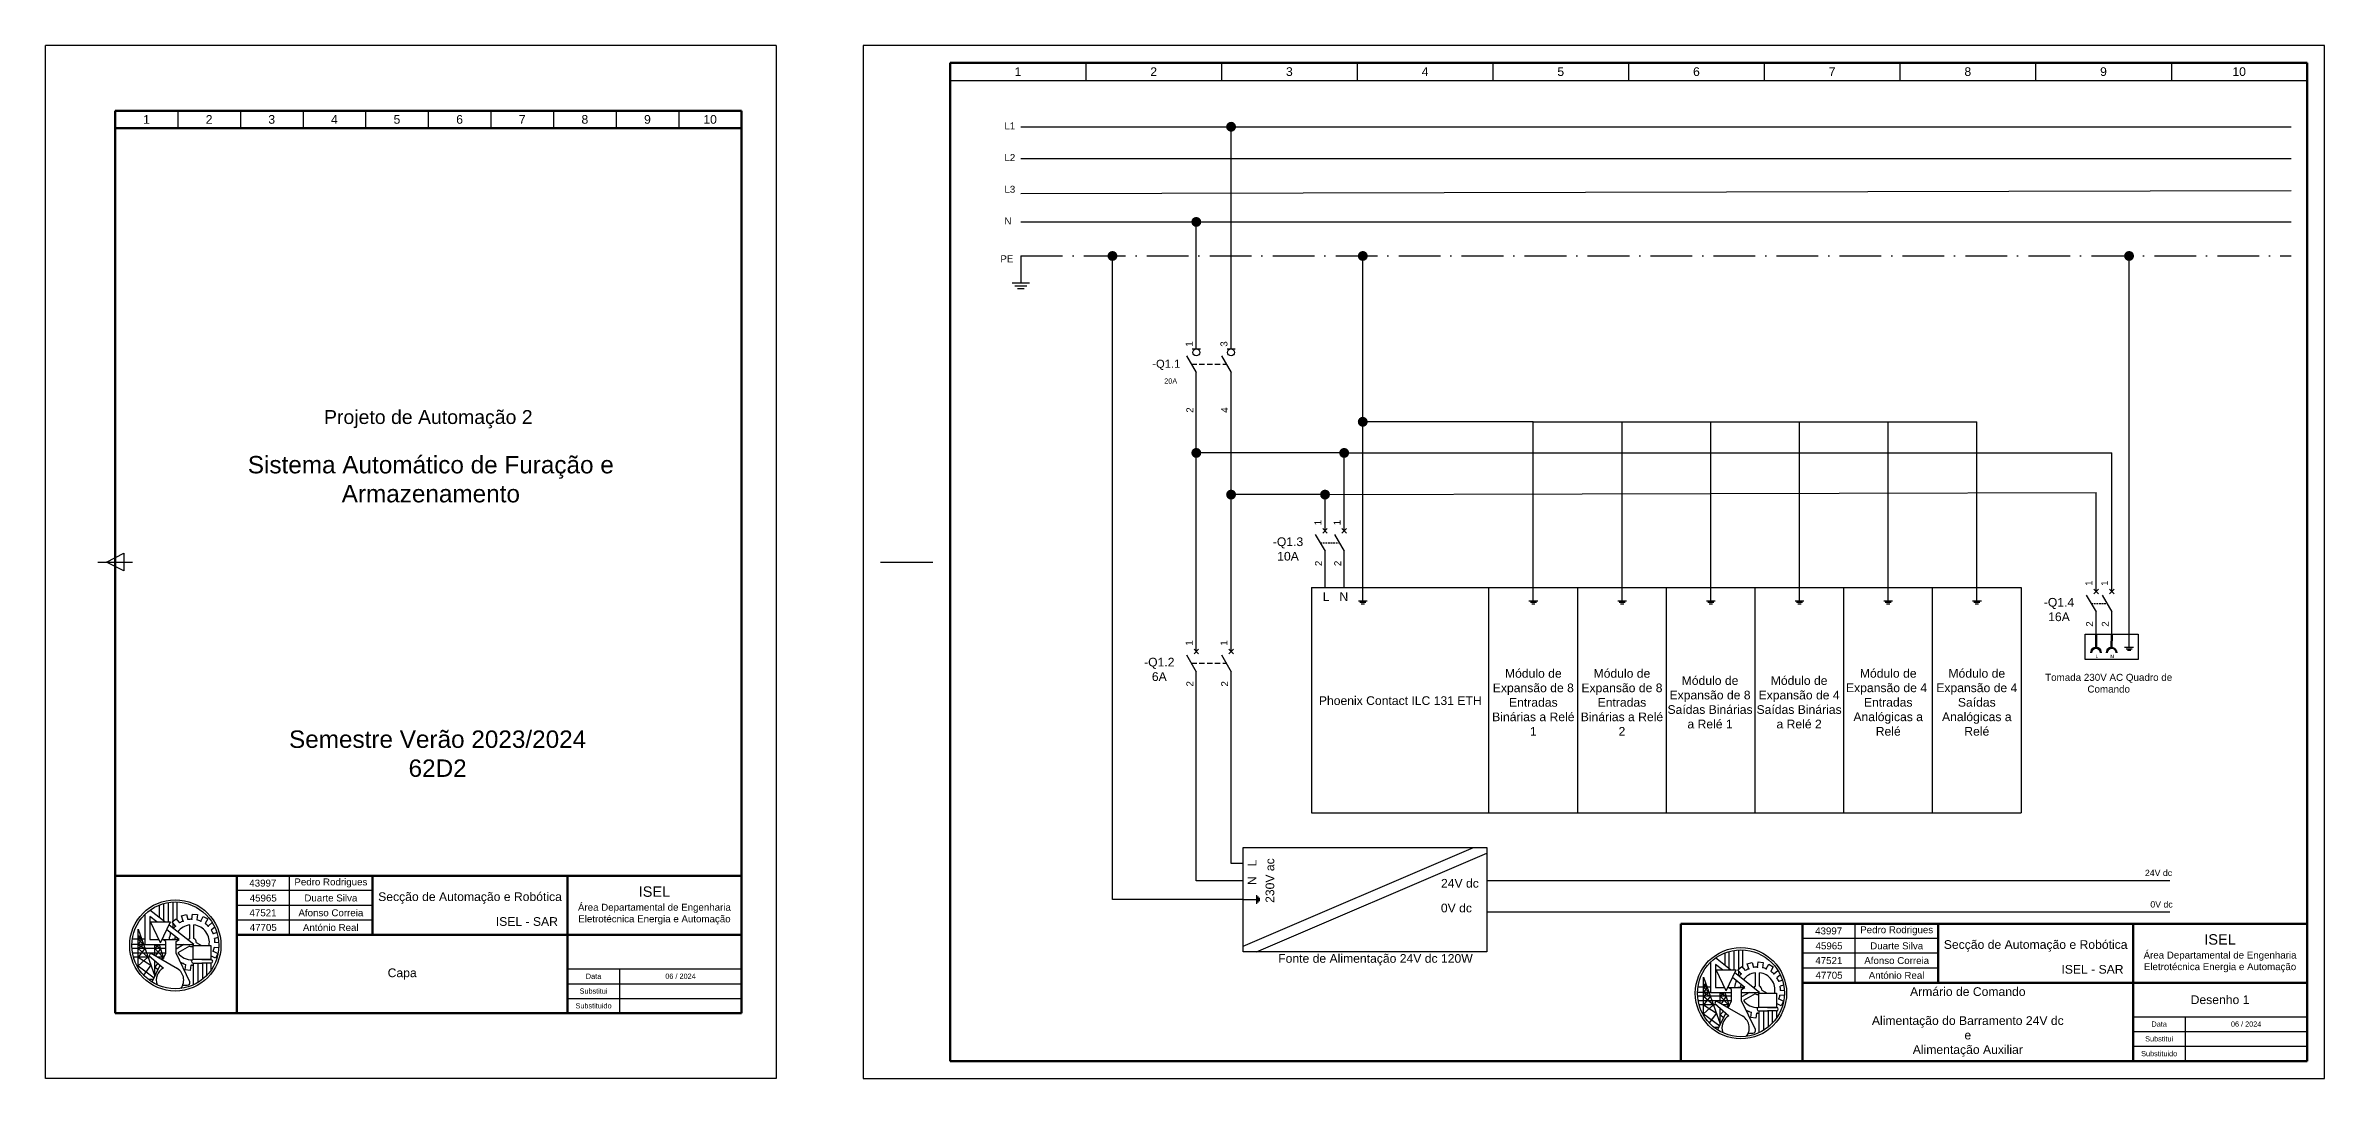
# Model space of a CAD drawing. Header units: millimetres. Extents: x 0 to 5575, y 0 to 297.
# Drawn here: x 0 to 655, y 0 to 297 of the extents above; entities that cross this region are included whole.
import ezdxf

# ---------------------------------------------------------------- set-up
doc = ezdxf.new("R2010")
doc.units = ezdxf.units.MM
for name, pattern in [('ACAD_ISO10W100', [18, 12, -3, 0, -3]), ('DASHED', [0.75, 0.5, -0.25]), ('JIS_02_2.0', [3, 2, -1])]:
    doc.linetypes.add(name, pattern=pattern)
for name, color, linetype in [('Bornes', 7, 'DASHED'), ('LEGENDA', 7, 'Continuous'), ('PE', 7, 'ACAD_ISO10W100')]:
    doc.layers.add(name, color=color, linetype=linetype)
doc.layers.add('Símbolos', color=7, linetype='Continuous', lineweight=50)
doc.styles.get("Standard").update_dxf_attribs({"font": 'arial.ttf'})

msp = doc.modelspace()

# ---------------------------------------------------------------- hatches: boundary and pattern name
at = {"transparency": 33554687}
h = msp.add_hatch(color=256, dxfattribs=at)
edge = h.paths.add_edge_path()
edge.add_arc((340.75, 273.65), 1.43, 0, 360)
h = msp.add_hatch(color=256, dxfattribs=at)
edge = h.paths.add_edge_path()
edge.add_arc((330.75, 246.29), 1.43, 0, 360)
h = msp.add_hatch(color=256, dxfattribs=at)
edge = h.paths.add_edge_path()
edge.add_arc((306.65, 236.5), 1.43, 0, 360)
h = msp.add_hatch(color=256, dxfattribs=at)
edge = h.paths.add_edge_path()
edge.add_arc((378.6, 236.5), 1.43, 0, 360)
h = msp.add_hatch(color=256, dxfattribs=at)
edge = h.paths.add_edge_path()
edge.add_arc((598.85, 236.5), 1.43, 0, 360)
h = msp.add_hatch(color=256, dxfattribs=at)
edge = h.paths.add_edge_path()
edge.add_arc((378.6, 188.81), 1.43, 0, 360)
h = msp.add_hatch(color=256, dxfattribs=at)
edge = h.paths.add_edge_path()
edge.add_arc((330.75, 179.87), 1.43, 0, 360)
h = msp.add_hatch(color=256, dxfattribs=at)
edge = h.paths.add_edge_path()
edge.add_arc((373.25, 179.87), 1.43, 0, 360)
h = msp.add_hatch(color=256, dxfattribs=at)
edge = h.paths.add_edge_path()
edge.add_arc((340.75, 167.88), 1.43, 0, 360)
h = msp.add_hatch(color=256, dxfattribs=at)
edge = h.paths.add_edge_path()
edge.add_arc((367.75, 167.88), 1.43, 0, 360)

# ---------------------------------------------------------------- linework, layer by layer
for p, q in [((210, 297), (0, 297)), ((0, 0), (0, 297)), ((210, 297), (210, 0)), ((260, 292), (260, 287)), ((260, 292), (260, 287)), ((299, 292), (299, 287)), ((338, 292), (338, 287)), ((377, 292), (377, 287)), ((416, 292), (416, 287)), ((455, 292), (455, 287)), ((494, 292), (494, 287)), ((533, 292), (533, 287)), ((572, 292), (572, 287)), ((611, 292), (611, 287)), ((260, 287), (650, 287)), ((38, 278.25), (38, 273.25)), ((56, 278.25), (56, 273.25)), ((74, 278.25), (74, 273.25)), ((92, 278.25), (92, 273.25)), ((110, 278.25), (110, 273.25)), ((128, 278.25), (128, 273.25)), ((146, 278.25), (146, 273.25)), ((164, 278.25), (164, 273.25)), ((182, 278.25), (182, 273.25)), ((38, 273.25), (56, 273.25)), ((280.32, 273.65), (645.48, 273.65)), ((280.32, 264.53), (645.48, 264.53)), ((280.32, 254.49), (645.48, 255.36)), ((280.32, 246.29), (645.48, 246.29)), ((280.32, 236.5), (280.32, 230.5)), ((280.32, 230.5), (280.32, 228.77)), ((277.78, 228.77), (282.85, 228.77)), ((278.58, 227.93), (282.05, 227.93)), ((279.38, 227.1), (281.25, 227.1)), ((327.96, 207.78), (330.75, 202.95)), ((337.96, 207.78), (340.75, 202.95)), ((330.75, 198.76), (330.75, 202.95)), ((367.09, 156.76), (368.41, 158.09)), ((367.09, 158.09), (368.41, 156.76)), ((372.59, 156.76), (373.91, 158.09)), ((372.59, 158.09), (373.91, 156.76)), ((364.96, 156.43), (367.75, 151.59)), ((370.46, 156.43), (373.25, 151.59)), ((240, 148.5), (255, 148.5)), ((363.87, 141.12), (363.87, 76.42)), ((363.87, 141.12), (363.87, 138.12)), ((363.87, 138.12), (363.87, 137.25)), ((567.87, 141.12), (567.87, 100.42)), ((586.56, 139), (589.36, 134.17)), ((588.69, 139.34), (590.02, 140.67)), ((588.69, 140.67), (590.02, 139.34)), ((591.09, 139), (593.88, 134.17)), ((593.22, 139.34), (594.54, 140.67)), ((593.22, 140.67), (594.54, 139.34)), ((379.87, 137.25), (377.33, 137.25)), ((379.46, 136.83), (377.73, 136.83)), ((379.06, 136.41), (378.13, 136.41)), ((428.89, 137.25), (426.36, 137.25)), ((428.49, 136.83), (426.76, 136.83)), ((428.09, 136.41), (427.16, 136.41)), ((454.39, 137.25), (451.86, 137.25)), ((453.99, 136.83), (452.26, 136.83)), ((453.59, 136.41), (452.66, 136.41)), ((479.89, 137.25), (477.36, 137.25)), ((479.49, 136.83), (477.76, 136.83)), ((479.09, 136.41), (478.16, 136.41)), ((505.39, 137.25), (502.86, 137.25)), ((504.99, 136.83), (503.26, 136.83)), ((504.59, 136.41), (503.66, 136.41)), ((530.89, 137.25), (528.36, 137.25)), ((530.49, 136.83), (528.76, 136.83)), ((530.09, 136.41), (529.16, 136.41)), ((556.39, 137.25), (553.86, 137.25)), ((555.99, 136.83), (554.26, 136.83)), ((555.59, 136.41), (554.66, 136.41)), ((327.96, 121.8), (330.75, 116.96)), ((330.09, 122.13), (331.41, 123.46)), ((330.09, 123.46), (331.41, 122.13)), ((337.96, 121.8), (340.75, 116.96)), ((340.09, 122.13), (341.41, 123.46)), ((340.09, 123.46), (341.41, 122.13)), ((600.12, 123.89), (597.58, 123.89)), ((599.72, 123.47), (597.98, 123.47)), ((599.32, 123.06), (598.38, 123.06)), ((567.87, 100.42), (567.87, 86.42)), ((344.25, 38.07), (410.44, 66.43)), ((414.25, 66.43), (414.25, 61.43)), ((348.06, 36.43), (414.25, 64.8)), ((348.06, 36.43), (414.25, 64.8)), ((348.12, 50.16), (348.12, 52.7)), ((414.25, 57.43), (414.25, 56.43)), ((344.25, 51.43), (347.25, 51.43)), ((347.25, 51.43), (348.12, 51.43)), ((348.54, 50.57), (348.54, 52.3)), ((348.96, 50.97), (348.96, 51.9)), ((210, 0), (0, 0))]:
    msp.add_line(p, q, dxfattribs=at)
at = {"lineweight": -3, "transparency": 33554687}
for p, q in [((340.75, 209.78), (340.75, 273.65)), ((330.75, 209.78), (330.75, 246.29)), ((306.65, 51.43), (306.65, 236.5)), ((378.6, 141.12), (378.6, 236.5)), ((598.85, 127.76), (598.85, 236.5)), ((329.6, 209.78), (331.91, 209.78)), ((339.6, 209.78), (341.91, 209.78)), ((330.75, 151.24), (330.75, 198.76)), ((340.75, 122.8), (340.75, 202.95)), ((427.62, 188.81), (378.6, 188.81)), ((427.62, 141.12), (427.62, 188.81)), ((427.62, 188.81), (453.12, 188.81)), ((453.12, 141.12), (453.12, 188.81)), ((453.12, 188.81), (478.62, 188.81)), ((478.62, 141.12), (478.62, 188.81)), ((478.62, 188.81), (504.12, 188.81)), ((504.12, 141.12), (504.12, 188.81)), ((504.12, 188.81), (529.62, 188.81)), ((529.62, 141.12), (529.62, 188.81)), ((529.62, 188.81), (555.12, 188.81)), ((555.12, 141.12), (555.12, 188.81)), ((373.25, 179.87), (330.75, 179.87)), ((373.25, 157.43), (373.25, 179.87)), ((373.25, 179.87), (593.88, 179.87)), ((593.88, 159.37), (593.88, 179.87)), ((367.75, 167.88), (340.75, 167.88)), ((367.75, 167.88), (589.36, 168.44)), ((367.75, 157.43), (367.75, 167.88)), ((589.36, 140), (589.36, 168.44)), ((593.88, 140), (593.88, 159.37)), ((330.75, 122.8), (330.75, 151.24)), ((367.75, 141.12), (367.75, 151.59)), ((373.25, 141.12), (373.25, 151.59)), ((363.87, 141.12), (414.87, 141.12)), ((378.6, 137.25), (378.6, 141.12)), ((414.87, 76.42), (414.87, 141.12)), ((414.87, 141.12), (440.37, 141.12)), ((427.62, 137.25), (427.62, 141.12)), ((440.37, 76.42), (440.37, 141.12)), ((440.37, 141.12), (465.87, 141.12)), ((453.12, 137.25), (453.12, 141.12)), ((465.87, 76.42), (465.87, 141.12)), ((465.87, 141.12), (491.37, 141.12)), ((478.62, 137.25), (478.62, 141.12)), ((491.37, 76.42), (491.37, 141.12)), ((491.37, 141.12), (516.87, 141.12)), ((504.12, 137.25), (504.12, 141.12)), ((516.87, 76.42), (516.87, 141.12)), ((516.87, 141.12), (542.37, 141.12)), ((529.62, 137.25), (529.62, 141.12)), ((542.37, 76.42), (542.37, 141.12)), ((542.37, 141.12), (567.87, 141.12)), ((555.12, 137.25), (555.12, 141.12)), ((589.36, 127.76), (589.36, 134.17)), ((593.88, 127.76), (593.88, 134.17)), ((598.85, 123.89), (598.85, 127.76)), ((330.75, 110.55), (330.75, 116.96)), ((340.75, 110.55), (340.75, 116.96)), ((330.75, 56.8), (330.75, 110.55)), ((340.75, 61.8), (340.75, 110.55)), ((567.87, 86.42), (567.87, 76.42)), ((363.87, 76.42), (389.37, 76.42)), ((389.37, 76.42), (414.87, 76.42)), ((414.87, 76.42), (440.37, 76.42)), ((440.37, 76.42), (465.87, 76.42)), ((465.87, 76.42), (491.37, 76.42)), ((491.37, 76.42), (516.87, 76.42)), ((516.87, 76.42), (542.37, 76.42)), ((542.37, 76.42), (567.87, 76.42)), ((344.25, 61.8), (340.75, 61.8)), ((344.25, 56.8), (330.75, 56.8)), ((414.25, 56.93), (610.55, 56.93)), ((344.25, 51.43), (306.65, 51.43)), ((414.25, 47.93), (610.55, 47.93))]:
    msp.add_line(p, q, dxfattribs=at)
at = {"linetype": 'DASHED', "ltscale": 3, "transparency": 33554687}
for p, q in [((329.36, 205.37), (339.36, 205.37)), ((329.36, 119.38), (339.36, 119.38))]:
    msp.add_line(p, q, dxfattribs=at)
at = {"linetype": 'DASHED', "lineweight": -3, "transparency": 33554687}
for p, q in [((366.36, 154.01), (371.86, 154.01)), ((587.96, 136.59), (592.49, 136.59))]:
    msp.add_line(p, q, dxfattribs=at)
at = {"lineweight": 120, "transparency": 33554687}
for p, q in [((20, 58.25), (20, 18.75)), ((470, 44.5), (470, 5))]:
    msp.add_line(p, q, dxfattribs=at)
at = {"lineweight": 25, "transparency": 33554687}
for p, q in [((28.57, 47.19), (28.57, 38.5)), ((34.32, 45), (30, 48.39)), ((31.99, 45), (30.01, 46.55)), ((30.01, 46.55), (30.01, 39.94)), ((32.78, 46.21), (32.78, 49.89)), ((33.95, 45), (33.95, 50.28)), ((35.3, 45), (35.3, 50.57)), ((36.41, 45), (37.55, 45.93)), ((36.64, 45.19), (36.64, 50.72)), ((37.55, 45.93), (38.51, 44.75)), ((37.86, 45.55), (37.86, 50.72)), ((39.08, 46.71), (40.49, 47.13)), ((39.52, 45.26), (39.08, 46.71)), ((40.49, 47.13), (40.93, 45.68)), ((42.05, 45.76), (42.21, 47.27)), ((42.21, 47.27), (43.67, 47.11)), ((43.67, 47.11), (43.51, 45.6)), ((44.58, 45.26), (45.3, 46.59)), ((45.3, 46.59), (46.59, 45.89)), ((46.59, 45.89), (45.87, 44.55)), ((28.57, 40.01), (24.93, 40.01)), ((26.57, 42.9), (31.36, 29.45)), ((26.57, 31.85), (26.57, 42.9)), ((27.21, 41.09), (26.57, 40.01)), ((26.57, 41.06), (27.6, 40.01)), ((27.6, 40.01), (26.57, 38.5)), ((26.57, 40.01), (28.14, 38.5)), ((30.01, 39.94), (32.6, 39.94)), ((30.2, 45), (35.95, 45)), ((33.07, 38.95), (30.2, 45)), ((33.07, 38.95), (35.95, 45)), ((33.54, 39.94), (33.95, 39.94)), ((34.6, 39.34), (33.68, 39.94)), ((33.95, 39.94), (38.43, 39.94)), ((33.95, 39.94), (36.03, 39.94)), ((34.6, 36.03), (34.6, 39.34)), ((38.43, 39.94), (34.87, 42.73)), ((42.59, 38.5), (35.5, 44.07)), ((37.37, 43.82), (36.41, 45)), ((38.43, 39.94), (36.43, 39.94)), ((36.64, 43.17), (36.64, 44.71)), ((37.5, 39.34), (38.43, 39.94)), ((37.5, 36.03), (37.5, 39.34)), ((41.45, 40.26), (41.45, 44.14)), ((42.65, 40.26), (42.65, 44.14)), ((46.72, 43.82), (47.88, 44.8)), ((48.62, 43.5), (47.64, 42.68)), ((47.88, 44.8), (48.01, 44.65)), ((48.15, 41.68), (49.2, 42)), ((49.56, 40.57), (48.56, 40.27)), ((28.57, 38.5), (24.81, 38.5)), ((34.6, 37.38), (24.83, 37.38)), ((34.6, 36.06), (25, 36.06)), ((30.25, 34.9), (25.26, 34.9)), ((26.57, 38.5), (28.53, 37.38)), ((28.14, 38.5), (26.57, 37.38)), ((28.53, 37.38), (26.57, 34.9)), ((26.57, 37.38), (29.42, 34.9)), ((26.57, 34.9), (30.25, 32.55)), ((29.42, 34.9), (26.57, 32.37)), ((28.57, 38.5), (34.6, 38.5)), ((30.11, 36.06), (29.8, 35.29)), ((29.8, 35.29), (33.85, 31.74)), ((37.95, 31.56), (30.11, 36.06)), ((31.36, 35.34), (31.36, 38.5)), ((31.36, 38.5), (33.01, 37.38)), ((32.67, 38.5), (31.36, 37.38)), ((31.36, 37.38), (33.75, 34.9)), ((31.36, 29.26), (31.36, 33.93)), ((32.27, 33.13), (31.36, 32.04)), ((33.01, 37.38), (31.57, 35.22)), ((33.75, 34.9), (32.13, 34.9)), ((32.67, 38.5), (33.87, 34.5)), ((33.75, 34.9), (33.22, 34.27)), ((33.64, 34.03), (34.6, 36.03)), ((37.5, 38.5), (42.59, 38.5)), ((39.73, 38.5), (37.5, 37.21)), ((41.45, 27.79), (37.5, 36.03)), ((41.38, 38.08), (38.02, 36.14)), ((40.1, 31.26), (40.33, 32.76)), ((42.44, 34.19), (42.44, 38.23)), ((42.44, 38.23), (47.52, 38.23)), ((47.52, 34.19), (42.44, 34.19)), ((45.3, 34.19), (42.44, 34.19)), ((42.44, 33.16), (42.44, 26.87)), ((42.44, 33.16), (45.3, 33.16)), ((43.31, 39.11), (44.84, 38.23)), ((43.74, 33.16), (43.74, 27.56)), ((44.91, 34.19), (47.52, 34.19)), ((47.52, 33.16), (44.91, 33.16)), ((45.07, 33.16), (45.07, 28.48)), ((46.26, 33.16), (46.26, 29.56)), ((47.52, 38.23), (47.52, 34.19)), ((48.85, 34.63), (47.52, 35.3)), ((47.52, 33.16), (47.52, 31.08)), ((48.15, 36.62), (49.51, 35.94)), ((49.76, 37.57), (48.49, 37.69)), ((48.66, 39.15), (49.75, 39.05)), ((49.51, 35.94), (48.85, 34.63)), ((478.57, 33.44), (478.57, 24.75)), ((484.32, 31.25), (480, 34.64)), ((481.99, 31.25), (480.01, 32.8)), ((480.01, 32.8), (480.01, 26.19)), ((482.78, 32.46), (482.78, 36.14)), ((483.95, 31.25), (483.95, 36.53)), ((485.3, 31.25), (485.3, 36.82)), ((486.64, 31.44), (486.64, 36.97)), ((487.86, 31.8), (487.86, 36.97)), ((489.08, 32.96), (490.49, 33.38)), ((489.52, 31.51), (489.08, 32.96)), ((490.49, 33.38), (490.93, 31.93)), ((492.05, 32.01), (492.21, 33.52)), ((492.21, 33.52), (493.67, 33.36)), ((493.67, 33.36), (493.51, 31.85)), ((494.58, 31.51), (495.3, 32.84)), ((495.3, 32.84), (496.59, 32.14)), ((26.57, 32.37), (31.19, 28.91)), ((30.25, 32.55), (28.16, 29.73)), ((30.96, 28.42), (29.59, 28.42)), ((30.65, 27.79), (32.93, 32.54)), ((31.36, 32.04), (32.34, 31.31)), ((39.42, 26.8), (40.72, 26.8)), ((41.55, 31.04), (40.1, 31.26)), ((41.78, 32.55), (41.55, 31.04)), ((478.57, 26.26), (474.93, 26.26)), ((476.57, 29.15), (481.36, 15.7)), ((476.57, 18.1), (476.57, 29.15)), ((477.21, 27.34), (476.57, 26.26)), ((476.57, 27.31), (477.6, 26.26)), ((477.6, 26.26), (476.57, 24.75)), ((476.57, 26.26), (478.14, 24.75)), ((480.2, 31.25), (485.95, 31.25)), ((483.07, 25.2), (480.2, 31.25)), ((483.07, 25.2), (485.95, 31.25)), ((488.43, 26.19), (484.87, 28.98)), ((492.59, 24.75), (485.5, 30.32)), ((486.41, 31.25), (487.55, 32.18)), ((487.37, 30.07), (486.41, 31.25)), ((486.64, 29.42), (486.64, 30.96)), ((487.55, 32.18), (488.51, 31)), ((491.45, 26.51), (491.45, 30.39)), ((492.65, 26.51), (492.65, 30.39)), ((496.59, 32.14), (495.87, 30.8)), ((496.72, 30.07), (497.88, 31.05)), ((498.62, 29.75), (497.64, 28.93)), ((497.88, 31.05), (498.01, 30.9)), ((498.15, 27.93), (499.2, 28.25)), ((499.56, 26.82), (498.56, 26.52)), ((478.57, 24.75), (474.81, 24.75)), ((484.6, 23.63), (474.83, 23.63)), ((484.6, 22.31), (475, 22.31)), ((480.25, 21.15), (475.26, 21.15)), ((476.57, 24.75), (478.53, 23.63)), ((478.14, 24.75), (476.57, 23.63)), ((478.53, 23.63), (476.57, 21.15)), ((476.57, 23.63), (479.42, 21.15)), ((476.57, 21.15), (480.25, 18.8)), ((479.42, 21.15), (476.57, 18.62)), ((478.57, 24.75), (484.6, 24.75)), ((480.11, 22.31), (479.8, 21.54)), ((479.8, 21.54), (483.85, 17.99)), ((480.01, 26.19), (482.6, 26.19)), ((487.95, 17.81), (480.11, 22.31)), ((481.36, 21.59), (481.36, 24.75)), ((481.36, 24.75), (483.01, 23.63)), ((482.67, 24.75), (481.36, 23.63)), ((481.36, 23.63), (483.75, 21.15)), ((481.36, 15.51), (481.36, 20.18)), ((483.01, 23.63), (481.57, 21.47)), ((483.75, 21.15), (482.13, 21.15)), ((482.67, 24.75), (483.87, 20.75)), ((483.75, 21.15), (483.22, 20.52)), ((483.54, 26.19), (483.95, 26.19)), ((483.64, 20.28), (484.6, 22.28)), ((484.6, 25.59), (483.68, 26.19)), ((483.95, 26.19), (488.43, 26.19)), ((483.95, 26.19), (486.03, 26.19)), ((484.6, 22.28), (484.6, 25.59)), ((488.43, 26.19), (486.43, 26.19)), ((487.5, 25.59), (488.43, 26.19)), ((487.5, 22.28), (487.5, 25.59)), ((487.5, 24.75), (492.59, 24.75)), ((489.73, 24.75), (487.5, 23.46)), ((491.45, 14.04), (487.5, 22.28)), ((491.38, 24.33), (488.02, 22.39)), ((492.44, 20.44), (492.44, 24.48)), ((492.44, 24.48), (497.52, 24.48)), ((497.52, 20.44), (492.44, 20.44)), ((495.3, 20.44), (492.44, 20.44)), ((493.31, 25.36), (494.84, 24.48)), ((494.91, 20.44), (497.52, 20.44)), ((497.52, 24.48), (497.52, 20.44)), ((498.85, 20.88), (497.52, 21.55)), ((498.15, 22.87), (499.51, 22.19)), ((499.76, 23.82), (498.49, 23.94)), ((498.66, 25.4), (499.75, 25.3)), ((499.51, 22.19), (498.85, 20.88)), ((476.57, 18.62), (481.19, 15.16)), ((480.25, 18.8), (478.16, 15.98)), ((480.96, 14.67), (479.59, 14.67)), ((480.65, 14.04), (482.93, 18.79)), ((482.27, 19.38), (481.36, 18.29)), ((481.36, 18.29), (482.34, 17.56)), ((490.1, 17.51), (490.33, 19.01)), ((491.55, 17.29), (490.1, 17.51)), ((491.78, 18.8), (491.55, 17.29)), ((492.44, 19.41), (492.44, 13.12)), ((492.44, 19.41), (495.3, 19.41)), ((493.74, 19.41), (493.74, 13.81)), ((497.52, 19.41), (494.91, 19.41)), ((495.07, 19.41), (495.07, 14.73)), ((496.26, 19.41), (496.26, 15.81)), ((497.52, 19.41), (497.52, 17.33)), ((489.42, 13.05), (490.72, 13.05))]:
    msp.add_line(p, q, dxfattribs=at)
at = {"lineweight": 30, "transparency": 33554687}
for p, q in [((165, 31.5), (165, 18.75)), ((615, 17.75), (615, 5))]:
    msp.add_line(p, q, dxfattribs=at)
at = {"transparency": 33554687}
for points in [[(235, 0), (655, 0), (655, 297), (235, 297)], [(344.25, 66.43), (414.25, 66.43), (414.25, 36.43), (344.25, 36.43)]]:
    msp.add_lwpolyline(points, close=True, dxfattribs=at)
at = {"lineweight": -3, "transparency": 33554687}
msp.add_lwpolyline([(586.25, 127.76), (601.51, 127.76), (601.51, 120.46), (586.25, 120.46)], close=True, dxfattribs=at)
at = {"transparency": 33554687}
for centre in [(330.75, 208.78), (340.75, 208.78)]:
    msp.add_circle(centre, 1, dxfattribs=at)
at = {"lineweight": 25, "transparency": 33554687}
for centre, radius in [((37.29, 38.25), 13.12), ((37.29, 38.25), 12.49), ((487.29, 24.5), 13.12), ((487.29, 24.5), 12.49)]:
    msp.add_circle(centre, radius, dxfattribs=at)
for centre, radius, start, end in [((42.05, 39.15), 6.61, 155.99908, 173.13608), ((42.05, 39.15), 6.61, 135, 143.37846), ((42.05, 39.15), 5.03, 160.59127, 170.96165), ((42.05, 39.15), 5.03, 96.82365, 143.85803), ((42.05, 39.15), 6.61, 112.5, 122.24481), ((42.05, 39.15), 6.61, 90, 99.74537), ((42.05, 39.15), 1.26, 118.25256, 149.86243), ((42.05, 39.15), 5.03, 349.44559, 83.17635), ((42.05, 39.15), 1.26, 358.25256, 61.74744), ((42.05, 39.15), 6.61, 67.5, 77.24583), ((42.05, 39.15), 6.61, 45, 54.74568), ((42.05, 39.15), 6.61, 22.5, 32.24161), ((42.05, 39.15), 6.61, 0, 9.7446), ((42.05, 39.15), 5.03, 216.82365, 271.59844), ((42.05, 39.15), 6.61, 240.08781, 254.92427), ((42.05, 39.15), 1.26, 238.25256, 288.21649), ((42.44, 33.68), 0.515, 90, 270), ((47.52, 33.68), 0.515, 270, 90), ((42.05, 39.15), 6.61, 337.5, 347.24344), ((31.38, 27.57), 0.765, 163.34295, 170.96077), ((35.75, 28.28), 3.95, 118.82904, 200.13755), ((35.75, 28.28), 3.95, 322.35546, 64.05483), ((40.72, 27.57), 0.765, 270, 16.65705), ((42.05, 39.15), 6.61, 267.67839, 273.42219), ((492.05, 25.4), 6.61, 155.99908, 173.13608), ((492.05, 25.4), 6.61, 135, 143.37846), ((492.05, 25.4), 5.03, 160.59127, 170.96165), ((492.05, 25.4), 5.03, 96.82365, 143.85803), ((492.05, 25.4), 6.61, 112.5, 122.24481), ((492.05, 25.4), 6.61, 90, 99.74537), ((492.05, 25.4), 1.26, 118.25256, 149.86243), ((492.05, 25.4), 5.03, 349.44559, 83.17635), ((492.05, 25.4), 1.26, 358.25256, 61.74744), ((492.05, 25.4), 6.61, 67.5, 77.24583), ((492.05, 25.4), 6.61, 45, 54.74568), ((492.05, 25.4), 6.61, 22.5, 32.24161), ((492.05, 25.4), 6.61, 0, 9.7446), ((492.05, 25.4), 5.03, 216.82365, 271.59844), ((492.05, 25.4), 6.61, 240.08781, 254.92427), ((492.05, 25.4), 1.26, 238.25256, 288.21649), ((492.44, 19.93), 0.515, 90, 270), ((497.52, 19.93), 0.515, 270, 90), ((492.05, 25.4), 6.61, 337.5, 347.24344), ((481.38, 13.82), 0.765, 163.34295, 170.96077), ((485.75, 14.53), 3.95, 118.82904, 200.13755), ((485.75, 14.53), 3.95, 322.35546, 64.05483), ((490.72, 13.82), 0.765, 270, 16.65705), ((492.05, 25.4), 6.61, 267.67839, 273.42219)]:
    msp.add_arc(centre, radius, start, end, dxfattribs=at)
for p in [(35.94, 41.68), (37.37, 43.82), (39.52, 45.26), (42.05, 45.76), (44.58, 45.26), (46.72, 43.82), (48.15, 41.68), (39.52, 33.04), (48.15, 36.62), (48.66, 39.15), (42.05, 32.54), (485.94, 27.93), (487.37, 30.07), (489.52, 31.51), (492.05, 32.01), (494.58, 31.51), (496.72, 30.07), (498.15, 27.93), (498.15, 22.87), (498.66, 25.4), (489.52, 19.29), (492.05, 18.79)]:
    msp.add_point(p, dxfattribs=at)
at = {"layer": 'LEGENDA', "lineweight": 120, "transparency": 33554687}
for p, q in [((650, 292), (260, 292)), ((260, 5), (260, 292)), ((650, 5), (650, 292)), ((200, 278.25), (20, 278.25)), ((20, 278.25), (20, 18.75)), ((200, 278.25), (200, 18.75)), ((200, 273.25), (20, 273.25)), ((200, 58.25), (20, 58.25)), ((650, 44.5), (470, 44.5)), ((200, 18.75), (20, 18.75)), ((650, 5), (260, 5))]:
    msp.add_line(p, q, dxfattribs=at)
at = {"layer": 'LEGENDA', "transparency": 33554687}
for p, q in [((17.5, 148.5), (22.5, 151)), ((22.5, 151), (22.5, 146)), ((15, 148.5), (25, 148.5)), ((22.5, 146), (17.5, 148.5))]:
    msp.add_line(p, q, dxfattribs=at)
at = {"layer": 'LEGENDA', "lineweight": 60, "transparency": 33554687}
for p, q in [((55, 58.25), (55, 18.75)), ((94, 58.25), (94, 41.25)), ((150, 58.25), (150, 41.25)), ((55, 41.25), (200, 41.25)), ((150, 41.25), (150, 18.75)), ((505, 44.5), (505, 5)), ((544, 44.5), (544, 27.5)), ((600, 44.5), (600, 27.5)), ((505, 27.5), (650, 27.5)), ((600, 27.5), (600, 5))]:
    msp.add_line(p, q, dxfattribs=at)
at = {"layer": 'LEGENDA', "lineweight": 30, "transparency": 33554687}
for p, q in [((94, 54), (55, 54)), ((70, 58.25), (70, 41.25)), ((94, 49.75), (55, 49.75)), ((94, 45.5), (55, 45.5)), ((544.06, 40.25), (505.06, 40.25)), ((520.06, 44.5), (520.06, 27.5)), ((544.06, 36), (505.06, 36)), ((150, 31.5), (200, 31.5)), ((150, 27.25), (200, 27.25)), ((544.06, 31.75), (505.06, 31.75)), ((150, 23), (200, 23)), ((600, 17.75), (650, 17.75)), ((600, 13.5), (650, 13.5)), ((600, 9.25), (650, 9.25))]:
    msp.add_line(p, q, dxfattribs=at)
at = {"layer": 'PE', "linetype": 'ACAD_ISO10W100', "transparency": 33554687}
msp.add_line((280.32, 236.5), (645.48, 236.5), dxfattribs=at)
at = {"layer": 'Símbolos', "transparency": 33554687}
for p, q in [((589.36, 123.8), (589.36, 127.76)), ((593.82, 123.8), (593.88, 127.76))]:
    msp.add_line(p, q, dxfattribs=at)
for centre in [(589.36, 122.41), (593.82, 122.41)]:
    msp.add_arc(centre, 1.39, 0, 180, dxfattribs=at)

# ---------------------------------------------------------------- texts
at = {"transparency": 33554687}
for s, width, heights, insert, char_height, attachment_point in [('1', 39, [3.74], (279.5, 289.49), 2.5, 5), ('2', 39, [3.74], (318.5, 289.49), 2.5, 5), ('3', 39, [3.74], (357.5, 289.49), 2.5, 5), ('4', 39, [3.74], (396.5, 289.49), 2.5, 5), ('5', 39, [3.74], (435.5, 289.49), 2.5, 5), ('6', 39, [3.74], (474.5, 289.49), 2.5, 5), ('7', 39, [3.74], (513.5, 289.49), 2.5, 5), ('8', 39, [3.74], (552.5, 289.49), 2.5, 5), ('9', 39, [3.74], (591.5, 289.49), 2.5, 5), ('10', 39, [3.74], (630.5, 289.49), 2.5, 5), ('\\pxqc;1', 18, [0], (29, 275.75), 2.5, 5), ('\\pxqc;2', 18, [0], (47, 275.75), 2.5, 5), ('\\pxqc;3', 18, [0], (65, 275.75), 2.5, 5), ('\\pxqc;4', 18, [0], (83, 275.75), 2.5, 5), ('\\pxqc;5', 18, [0], (101, 275.75), 2.5, 5), ('\\pxqc;6', 18, [0], (119, 275.75), 2.5, 5), ('\\pxqc;7', 18, [0], (137, 275.75), 2.5, 5), ('\\pxqc;8', 18, [0], (155, 275.75), 2.5, 5), ('\\pxqc;9', 18, [0], (173, 275.75), 2.5, 5), ('\\pxqc;10', 18, [0], (191, 275.75), 2.5, 5), ('\\pxi-3,l3,qc,t3;-Q1.1', 17, [0], (322.12, 205.19), 2.3, 5), ('Projeto de Automação 2', 84.8661, [0], (110.01, 189.57), 4, 5), ('Sistema Automático de Furação e Armazenamento', 139.935, [0], (110.73, 172.28), 5, 5), ('\\pxqc;-Q1.3\\P10A', 20.7467, [20.19], (357.11, 152.23), 2.5, 5), ('L', 15, [0], (368.06, 138.57), 2.5, 5), ('N', 15, [0], (373.14, 138.57), 2.5, 5), ('\\pxqc;-Q1.4\\P16A', 20.7467, [20.19], (578.71, 134.81), 2.5, 5), ('\\pxqc;-Q1.2\\P6A', 20.7467, [20.19], (320.11, 117.61), 2.5, 5), ('\\pxqc;L', 17, [0], (589.62, 121.39), 1, 5), ('\\pxqc;N', 17, [0], (593.99, 121.36), 1, 5), ('\\pxqc;Tomada 230V AC Quadro de Comando', 41.036, [15], (572.47, 110.93), 2.0189, 7), ('Semestre Verão 2023/2024\\P62D2', 139.935, [0], (112.68, 93.35), 5, 5), ('\\pxqc;24V dc', 17, [0], (607.32, 59.09), 1.8, 5), ('43997', 15, [0], (62.44, 56.15), 2, 5), ('45965', 15, [0], (62.56, 51.86), 2, 5), ('Pedro Rodrigues', 24, [0], (82, 56.21), 2, 5), ('Duarte Silva', 24, [0], (82, 51.88), 2, 5), ('24V dc', 15, [15], (401.08, 54.83), 2.5, 7), ('47521', 15, [0], (62.5, 47.62), 2, 5), ('Afonso Correia', 24, [0], (82, 47.62), 2, 5), ('0V dc', 15, [14.98], (401.05, 50.26), 2.5, 1), ('\\pxqc;0V dc', 17, [0], (608.18, 50.03), 1.8, 5), ('47705', 15, [0], (62.56, 43.41), 2, 5), ('António Real', 24, [0], (81.97, 43.38), 2, 5), ('43997', 15, [0], (512.5, 42.4), 2, 5), ('Pedro Rodrigues', 24, [0], (532.06, 42.46), 2, 5), ('Fonte de Alimentação 24V dc 120W', 65, [0], (354.29, 34.13), 2.5, 4), ('47521', 15, [0], (512.56, 33.88), 2, 5), ('45965', 15, [0], (512.62, 38.11), 2, 5), ('Afonso Correia', 24, [0], (532.06, 33.88), 2, 5), ('Duarte Silva', 24, [0], (532.06, 38.12), 2, 5), ('\\pxqc;Data', 15, [0], (157.5, 29.38), 1.5, 5), ('\\pxqc;06 / 2024', 35, [0], (182.5, 29.38), 1.5, 5), ('47705', 15, [0], (512.62, 29.66), 2, 5), ('António Real', 24, [0], (532.03, 29.63), 2, 5), ('Armário de Comando\\P\\PAlimentação do Barramento 24V dc\\Pe\\PAlimentação Auxiliar ', 95, [0], (552.5, 16.25), 2.5, 5), ('\\pxqc;Substituido', 15, [0], (157.5, 20.88), 1.5, 5), ('\\pxqc;Substitui', 15, [0], (157.5, 25.12), 1.5, 5), ('\\pxqc;Data', 15, [0], (607.5, 15.62), 1.5, 5), ('\\pxqc;06 / 2024', 35, [0], (632.5, 15.62), 1.5, 5), ('\\pxqc;Substituido', 15, [0], (607.5, 7.12), 1.5, 5), ('\\pxqc;Substitui', 15, [0], (607.5, 11.38), 1.5, 5)]:
    msp.add_mtext_dynamic_manual_height_columns(s, width=width, gutter_width=12.5, heights=heights, dxfattribs=dict(at, insert=insert, char_height=char_height, attachment_point=attachment_point))
at = {"linetype": 'JIS_02_2.0', "transparency": 33554687, "char_height": 2, "attachment_point": 1}
for s, insert in [('L1', (275.6, 274.92)), ('L2', (275.6, 265.8)), ('L3', (275.6, 256.68)), ('N', (275.6, 247.56)), ('PE', (274.44, 236.68))]:
    msp.add_mtext_dynamic_manual_height_columns(s, width=1.8376, gutter_width=12.5, heights=[0], dxfattribs=dict(at, insert=insert))
at = {"transparency": 33554687, "attachment_point": 5, "rotation": 90}
for s, width, insert, char_height in [('\\pxqc;1', 17, (328.71, 211.19), 2), ('\\pxqc;3', 17, (338.71, 211.19), 2), ('\\pxqc;2', 17, (328.89, 192.19), 2), ('\\pxqc;4', 17, (338.89, 192.19), 2), ('\\pxqc;1', 17, (365.71, 159.83), 2), ('\\pxqc;1', 17, (371.21, 159.83), 2), ('\\pxqc;2', 17, (365.89, 148.1), 2), ('\\pxqc;2', 17, (371.39, 148.1), 2), ('\\pxqc;1', 17, (587.32, 142.41), 2), ('\\pxqc;1', 17, (591.84, 142.41), 2), ('\\pxqc;2', 17, (587.49, 130.67), 2), ('\\pxqc;2', 17, (592.02, 130.67), 2), ('\\pxqc;1', 17, (328.71, 125.2), 2), ('\\pxqc;1', 17, (338.71, 125.2), 2), ('\\pxqc;2', 17, (328.89, 113.47), 2), ('\\pxqc;2', 17, (338.89, 113.47), 2), ('L', 15, (346.8, 61.97), 2.5), ('230V ac', 15, (351.92, 56.89), 2.5), ('N', 15, (346.8, 56.89), 2.5)]:
    msp.add_mtext_dynamic_manual_height_columns(s, width=width, gutter_width=12.5, heights=[0], dxfattribs=dict(at, insert=insert, char_height=char_height))
at = {"linetype": 'DASHED', "transparency": 33554687, "insert": (321.53, 201.28), "char_height": 1.5, "attachment_point": 1}
msp.add_mtext_dynamic_manual_height_columns('20A', width=4.5877, gutter_width=1, heights=[1.55], dxfattribs=at)
at = {"lineweight": -3, "transparency": 33554687, "char_height": 2.5, "attachment_point": 5}
for s, width, insert in [('\\pxqc;Módulo de Expansão de 4  Entradas Analógicas a Relé', 25.5, (529.62, 108.14)), ('\\pxqc;Módulo de Expansão de 4 Saídas Analógicas a Relé', 25.5, (555.08, 108.14)), ('\\pxqc;Módulo de Expansão de 8 Entradas Binárias a Relé 1', 25.5, (427.62, 108.14)), ('\\pxqc;Módulo de Expansão de 8 Entradas Binárias a Relé 2', 25.5, (453.09, 108.14)), ('\\pxqc;Módulo de Expansão de 8 Saídas Binárias a Relé 1', 25.5, (478.41, 108.14)), ('\\pxqc;Módulo de Expansão de 4 Saídas Binárias a Relé 2', 25.5, (504.01, 108.14)), ('Phoenix Contact ILC 131 ETH', 51, (389.37, 108.62)), ('Capa', 95, (102.5, 30)), ('Desenho 1', 50, (625, 22.62))]:
    msp.add_mtext_dynamic_manual_height_columns(s, width=width, gutter_width=12.5, heights=[0], dxfattribs=dict(at, insert=insert))
at = {"layer": 'Bornes', "transparency": 33554687, "char_height": 2.5}
for s, width, insert, attachment_point in [('\\pxqc;Secção de Automação e Robótica', 56, (122, 51.88), 5), ('\\pxqc;{\\H1.2x;ISEL\\P\\H0.66667x;Área Departamental de Engenharia Eletrotécnica Energia e Automação}', 50, (175, 49.75), 5), ('\\pxqr;ISEL - SAR', 56, (147.26, 43.84), 9), ('\\pxqc;Secção de Automação e Robótica', 56, (572, 38.12), 5), ('\\pxqc;{\\H1.2x;ISEL\\P\\H0.66667x;Área Departamental de Engenharia Eletrotécnica Energia e Automação}', 50, (625, 36), 5), ('\\pxqr;ISEL - SAR', 56, (597.26, 30.09), 9)]:
    msp.add_mtext_dynamic_manual_height_columns(s, width=width, gutter_width=12.5, heights=[0], dxfattribs=dict(at, insert=insert, attachment_point=attachment_point))

doc.saveas('drawing.dxf')
